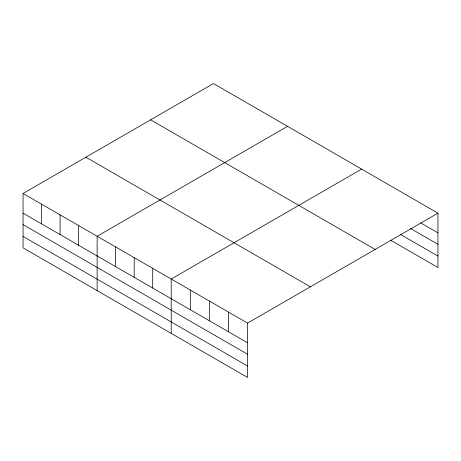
<?xml version="1.0" encoding="UTF-8"?>
<svg xmlns="http://www.w3.org/2000/svg" width="461" height="461" viewBox="0 0 461 461"><rect width="100%" height="100%" fill="white"/><g stroke="black" fill="none" stroke-linecap="round" stroke-linejoin="round"><path stroke-width="0.69" d="M247.545 354.232L247.545 323.092L23.05 193.482L23.05 247.834L247.545 377.45L247.545 354.232L23.05 224.616M390.553 240.152L437.95 267.518L437.95 213.166L213.455 83.55L23.05 193.482M287.537 126.326L97.133 236.257L97.133 290.609M361.62 169.095L171.215 279.026L171.215 333.378M247.545 323.092L437.95 213.166M420.714 222.917L437.95 232.863M410.25 228.31L437.95 244.301M400.402 234.401L437.95 256.08M150.62 119.831L375.116 249.441M85.884 157.207L310.38 286.817M23.05 213.184L247.545 342.794M23.05 236.401L247.545 366.011M228.46 312.074L228.46 331.776M209.38 301.062L209.38 320.758M190.301 290.044L190.301 309.746M152.695 268.331L152.695 288.033M134.174 257.641L134.174 277.343M115.653 246.946L115.653 266.648M78.612 225.562L78.612 245.264M60.091 214.866L60.091 234.568M41.571 204.177L41.571 223.879"/></g></svg>
